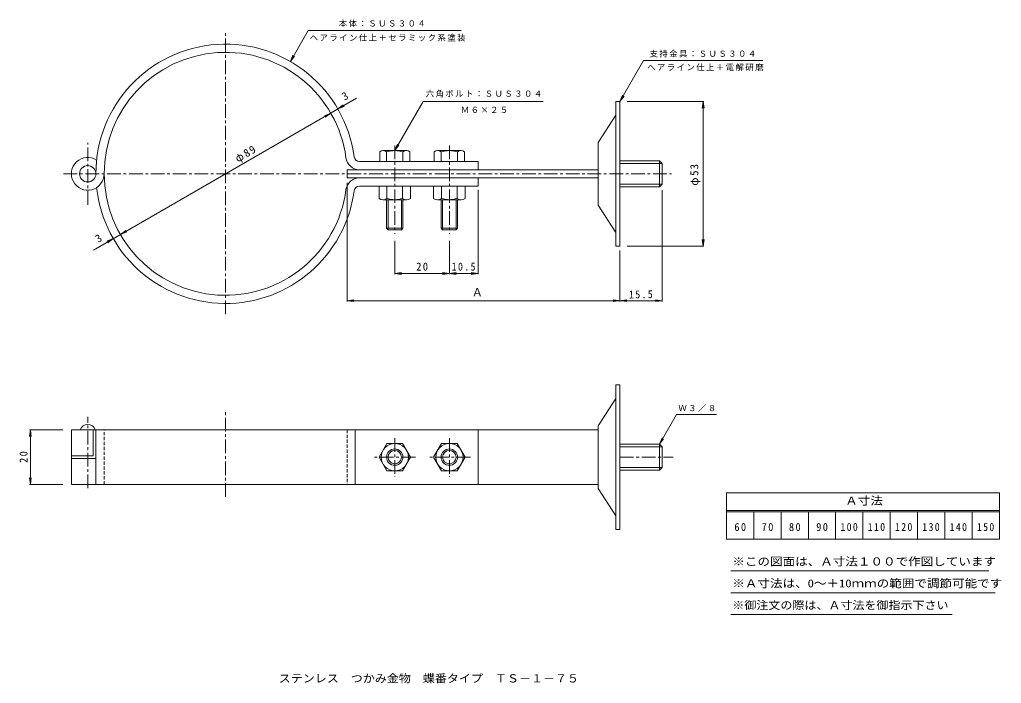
# Model space of a CAD drawing. Units: millimetres on the paper. Extents: x -176 to 184, y -136 to 107.
import ezdxf
from ezdxf.enums import TextEntityAlignment as Align

# ---------------------------------------------------------------- set-up
doc = ezdxf.new("R2010")
doc.units = ezdxf.units.MM
doc.linetypes.add('CHAIN1', pattern=[8, 5, -1, 1, -1])
doc.linetypes.add('DASHED1', pattern=[1.8, 1.2, -0.6])
for name, color, linetype, lineweight in [('0-0', 3, 'Continuous', 9), ('0-1', 2, 'Continuous', 9), ('0-2', 4, 'Continuous', 9), ('0-4', 7, 'Continuous', 9), ('0-E', 7, 'Continuous', 9), ('0-F', 7, 'Continuous', 9)]:
    doc.layers.add(name, color=color, linetype=linetype, lineweight=lineweight)
doc.layers.add('F-5', color=2, linetype='Continuous')
doc.styles.add('ＭＳ ゴシック', font='')
doc.styles.get('ＭＳ ゴシック').set_extended_font_data('MS Gothic')

msp = doc.modelspace()

# ---------------------------------------------------------------- linework, layer by layer
at = {"layer": '0-0', "linetype": 'CHAIN1'}
for p, q in [((-100.541, -0.509), (-100.541, 102.851)), ((-151.041, 39.646), (-151.041, 62.27)), ((-159.906, 50.959), (62.868, 50.959)), ((-151.041, -64.219), (-151.041, -38.091)), ((-100.541, -67.41), (-100.541, -35.974))]:
    msp.add_line(p, q, dxfattribs=at)
at = {"layer": '0-0'}
for p, q in [((-51.469, 55.459), (-8.041, 55.459)), ((-8.041, 52.459), (-8.041, 55.459)), ((-8.041, 46.459), (-8.041, 49.459)), ((-51.469, 46.459), (-8.041, 46.459)), ((-157.041, -62.824), (-157.041, -42.824)), ((-149.041, -52.324), (-149.041, -42.824)), ((-148.041, -62.824), (-148.041, -42.824)), ((-53.041, -62.824), (-53.041, -42.824)), ((-157.041, -52.324), (-149.041, -52.324)), ((-157.041, -53.324), (-148.041, -53.324)), ((-157.041, -62.824), (-8.041, -62.824))]:
    msp.add_line(p, q, dxfattribs=at)
at = {"layer": '0-0', "linetype": 'DASHED1'}
for p, q in [((-145.041, -62.824), (-145.041, -42.824)), ((-56.041, -42.824), (-56.041, -62.824))]:
    msp.add_line(p, q, dxfattribs=at)
at = {"layer": '0-0'}
msp.add_lwpolyline([(-157.041, -42.824), (-8.041, -42.824), (-8.041, -62.824)], dxfattribs=at)
msp.add_circle((-151.041, 50.959), 3, dxfattribs=at)
for centre, radius, start, end in [((-100.541, 50.959), 47.5, 7.54549, 180), ((-100.541, 50.959), 44.5, 7.54547, 352.45454), ((-151.041, 50.959), 6, 57.00577, 0), ((-51.469, 57.459), 5, 187.54555, 270), ((-51.469, 57.459), 2, 187.54529, 270), ((-51.469, 44.459), 5, 90, 172.45445), ((-100.541, 50.959), 47.5, 186.08156, 352.45453), ((-51.469, 44.459), 2, 90, 172.45471), ((-151.041, -43.715), 2.891, 17.94525, 162.05473)]:
    msp.add_arc(centre, radius, start, end, dxfattribs=at)
at = {"layer": '0-1'}
for p, q in [((42.459, 77.459), (42.459, 24.459)), ((35.959, 62.404), (42.459, 72.404)), ((35.959, 62.404), (35.959, 39.515)), ((43.959, 55.722), (58.459, 55.722)), ((43.959, 54.722), (59.459, 54.722)), ((58.459, 55.722), (58.459, 46.197)), ((58.459, 55.722), (59.459, 54.722)), ((59.459, 54.722), (59.459, 47.197)), ((-56.041, 49.459), (35.959, 49.459)), ((43.959, 47.197), (59.459, 47.197)), ((59.459, 47.197), (58.459, 46.197)), ((43.959, 46.197), (58.459, 46.197)), ((35.959, 39.515), (42.459, 29.515)), ((42.459, 24.459), (43.959, 24.459)), ((42.459, -26.324), (43.959, -26.324)), ((42.459, -26.324), (42.459, -79.324)), ((43.959, -26.324), (43.959, -79.324)), ((35.959, -41.38), (42.459, -31.38)), ((-8.041, -42.824), (35.959, -42.824)), ((35.959, -41.38), (35.959, -64.269)), ((43.959, -48.062), (58.459, -48.062)), ((43.959, -49.062), (59.459, -49.062)), ((58.459, -48.062), (58.459, -57.587)), ((58.459, -48.062), (59.459, -49.062)), ((59.459, -49.062), (59.459, -56.587)), ((43.959, -56.587), (59.459, -56.587)), ((59.459, -56.587), (58.459, -57.587)), ((43.959, -57.587), (58.459, -57.587)), ((-8.041, -62.824), (35.959, -62.824)), ((35.959, -64.269), (42.459, -74.269)), ((42.459, -79.324), (43.959, -79.324))]:
    msp.add_line(p, q, dxfattribs=at)
at = {"layer": '0-1', "linetype": 'CHAIN1'}
msp.add_line((43.959, -52.824), (63.42, -52.824), dxfattribs=at)
at = {"layer": '0-1'}
for points in [[(42.459, 77.459), (43.959, 77.459), (43.959, 24.459)], [(-56.041, 49.459), (-56.041, 52.459), (35.959, 52.459)]]:
    msp.add_lwpolyline(points, dxfattribs=at)
at = {"layer": '0-2', "linetype": 'CHAIN1'}
for p, q in [((-38.541, 61.266), (-38.541, 28.95)), ((-18.541, 61.266), (-18.541, 28.95)), ((-38.541, -45.885), (-38.541, -60.1)), ((-18.541, -45.885), (-18.541, -60.1)), ((-31.002, -52.824), (-46.571, -52.824)), ((-10.74, -52.824), (-25.926, -52.824))]:
    msp.add_line(p, q, dxfattribs=at)
at = {"layer": '0-2'}
for p, q in [((-44.066, 58.979), (-44.066, 55.459)), ((-34.278, 59.459), (-42.803, 59.459)), ((-41.541, 58.979), (-41.541, 55.459)), ((-35.541, 58.979), (-35.541, 55.459)), ((-33.016, 58.979), (-33.016, 55.459)), ((-24.066, 58.979), (-24.066, 55.459)), ((-14.278, 59.459), (-22.803, 59.459)), ((-21.541, 58.979), (-21.541, 55.459)), ((-15.541, 58.979), (-15.541, 55.459)), ((-13.016, 58.979), (-13.016, 55.459)), ((-44.291, 41.95), (-44.291, 46.459)), ((-41.404, 41.95), (-41.404, 46.459)), ((-35.677, 41.95), (-35.677, 46.459)), ((-32.791, 41.95), (-32.791, 46.459)), ((-24.291, 41.95), (-24.291, 46.459)), ((-21.404, 41.95), (-21.404, 46.459)), ((-15.677, 41.95), (-15.677, 46.459)), ((-12.791, 41.95), (-12.791, 46.459)), ((-34.234, 41.459), (-42.847, 41.459)), ((-41.541, 41.459), (-41.541, 31.001)), ((-40.999, 41.459), (-40.999, 30.459)), ((-36.082, 41.459), (-36.082, 30.459)), ((-35.541, 41.459), (-35.541, 31.001)), ((-14.234, 41.459), (-22.847, 41.459)), ((-21.541, 41.459), (-21.541, 31.001)), ((-20.999, 41.459), (-20.999, 30.459)), ((-16.082, 41.459), (-16.082, 30.459)), ((-15.541, 41.459), (-15.541, 31.001)), ((-44.291, -52.824), (-41.404, -47.824)), ((-41.404, -47.824), (-35.677, -47.824)), ((-32.791, -52.824), (-35.677, -47.824)), ((-24.291, -52.824), (-21.404, -47.824)), ((-21.404, -47.824), (-15.677, -47.824)), ((-12.791, -52.824), (-15.677, -47.824)), ((-32.791, -52.824), (-35.677, -57.824)), ((-12.791, -52.824), (-15.677, -57.824))]:
    msp.add_line(p, q, dxfattribs=at)
for points in [[(-36.082, 30.459), (-35.541, 31.001), (-41.541, 31.001), (-40.999, 30.459)], [(-16.082, 30.459), (-15.541, 31.001), (-21.541, 31.001), (-20.999, 30.459)]]:
    msp.add_lwpolyline(points, close=True, dxfattribs=at)
for points in [[(-44.291, -52.824), (-41.404, -57.824), (-35.677, -57.824)], [(-24.291, -52.824), (-21.404, -57.824), (-15.677, -57.824)]]:
    msp.add_lwpolyline(points, dxfattribs=at)
for centre, radius in [((-38.517, -52.824), 5), ((-38.541, -52.824), 3), ((-18.517, -52.824), 5), ((-18.541, -52.824), 3), ((-38.541, -52.824), 2.458), ((-18.541, -52.824), 2.458)]:
    msp.add_circle(centre, radius, dxfattribs=at)
for centre, radius, start, end in [((-42.803, 57.559), 1.9, 48.35789, 131.64212), ((-38.541, 49.846), 9.613, 71.81625, 108.18375), ((-34.278, 57.559), 1.9, 48.35788, 131.64211), ((-22.803, 57.559), 1.9, 48.35789, 131.64212), ((-18.541, 49.846), 9.613, 71.81625, 108.18375), ((-14.278, 57.559), 1.9, 48.35788, 131.64211), ((-42.847, 43.827), 2.368, 232.44278, 307.55722), ((-38.541, 50.057), 8.598, 250.548, 289.452), ((-34.234, 43.827), 2.368, 232.44278, 307.55722), ((-22.847, 43.827), 2.368, 232.44278, 307.55722), ((-18.541, 50.057), 8.598, 250.548, 289.452), ((-14.234, 43.827), 2.368, 232.44278, 307.55722)]:
    msp.add_arc(centre, radius, start, end, dxfattribs=at)
at = {"layer": '0-4'}
for p, q in [((83.009, -65.919), (83.009, -82.919)), ((83.009, -65.919), (183.009, -65.919)), ((183.009, -65.919), (183.009, -82.919)), ((83.009, -72.419), (183.009, -72.419)), ((83.009, -72.919), (183.009, -72.919)), ((93.009, -72.919), (93.009, -82.919)), ((103.009, -72.919), (103.009, -82.919)), ((113.009, -72.919), (113.009, -82.919)), ((123.009, -72.919), (123.009, -82.919)), ((133.009, -72.919), (133.009, -82.919)), ((143.009, -72.919), (143.009, -82.919)), ((153.009, -72.919), (153.009, -82.919)), ((163.009, -72.919), (163.009, -82.919)), ((173.009, -72.919), (173.009, -82.919)), ((83.009, -82.919), (183.009, -82.919)), ((84.617, -94.494), (179.151, -94.494)), ((84.617, -102.494), (181.401, -102.494)), ((84.617, -110.494), (165.651, -110.494))]:
    msp.add_line(p, q, dxfattribs=at)
at = {"layer": '0-E'}
for p, q in [((-76.791, 92.096), (-75.834, 94.405)), ((-76.791, 92.096), (-75.269, 94.079)), ((43.959, 77.459), (44.916, 79.769)), ((43.959, 77.459), (45.481, 79.443)), ((-38.541, 59.459), (-28.148, 77.459)), ((15.853, 77.459), (-28.148, 77.459)), ((-38.541, 59.459), (-37.584, 61.769)), ((-38.541, 59.459), (-37.019, 61.443))]:
    msp.add_line(p, q, dxfattribs=at)
for points in [[(-76.791, 92.096), (-70.23, 103.459), (-14.215, 103.459)], [(43.959, 77.459), (52.62, 92.459), (96.287, 92.459)]]:
    msp.add_lwpolyline(points, dxfattribs=at)
at = {"layer": '0-F'}
for p, q in [((-148.907, 23.035), (-52.62, 78.626)), ((-59.404, 74.709), (-57.421, 76.231)), ((-59.404, 74.709), (-57.095, 75.666)), ((46.662, 77.459), (74.759, 77.459)), ((74.459, 77.459), (74.133, 74.981)), ((74.459, 24.459), (74.459, 77.459)), ((74.459, 77.459), (74.786, 74.981)), ((-62.002, 73.209), (-64.312, 72.253)), ((-62.002, 73.209), (-63.986, 71.688)), ((-56.041, 47.619), (-56.041, 4.159)), ((-8.041, 45.13), (-8.041, 14.159)), ((59.459, 44.931), (59.459, 4.159)), ((-139.079, 28.709), (-137.095, 30.231)), ((-139.079, 28.709), (-136.769, 29.666)), ((-141.677, 27.209), (-143.986, 26.253)), ((-141.677, 27.209), (-143.66, 25.688)), ((-38.541, 26.409), (-38.541, 14.159)), ((-18.541, 26.409), (-18.541, 14.159)), ((74.459, 24.459), (74.133, 26.938)), ((74.459, 24.459), (74.786, 26.938)), ((43.959, 22.922), (43.959, 4.159)), ((46.662, 24.459), (74.759, 24.459)), ((-38.541, 14.459), (-36.062, 14.786)), ((-38.541, 14.459), (-8.041, 14.459)), ((-38.541, 14.459), (-36.062, 14.133)), ((-16.062, 14.133), (-21.019, 14.786)), ((-16.062, 14.786), (-21.019, 14.133)), ((-8.041, 14.459), (-10.519, 14.786)), ((-8.041, 14.459), (-10.519, 14.133)), ((-56.041, 4.459), (-53.562, 4.786)), ((-56.041, 4.459), (59.459, 4.459)), ((-56.041, 4.459), (-53.562, 4.133)), ((46.438, 4.133), (41.481, 4.786)), ((46.438, 4.786), (41.481, 4.133)), ((59.459, 4.459), (56.981, 4.786)), ((59.459, 4.459), (56.981, 4.133)), ((-172.041, -42.824), (-172.367, -45.303)), ((-160.184, -42.824), (-172.341, -42.824)), ((-172.041, -62.824), (-172.041, -42.824)), ((-172.041, -42.824), (-171.714, -45.303)), ((58.459, -48.074), (59.416, -45.765)), ((58.459, -48.074), (59.981, -46.091)), ((-172.041, -62.824), (-172.367, -60.346)), ((-172.041, -62.824), (-171.714, -60.346)), ((-160.184, -62.824), (-172.341, -62.824))]:
    msp.add_line(p, q, dxfattribs=at)
msp.add_lwpolyline([(58.459, -48.074), (64.738, -37.199), (79.326, -37.199)], dxfattribs=at)

# ---------------------------------------------------------------- texts
at = {"layer": '0-4', "color": 2, "style": 'ＭＳ ゴシック'}
for s, width, p in [('Ａ寸法', 1.15, (126.509, -71.169)), ('※この図面は、Ａ寸法１００で作図しています', 1.15, (85.151, -93.427)), ('※Ａ寸法は、0～＋10ｍｍの範囲で調節可能です', 1.15, (85.151, -101.427)), ('※御注文の際は、Ａ寸法を御指示下さい', 1.1, (85.151, -109.427))]:
    msp.add_text(s, height=2.933, dxfattribs=dict(at, width=width)).set_placement(p, align=Align.BOTTOM_LEFT)
at = {"layer": '0-4', "color": 2, "char_height": 2.933, "attachment_point": 7, "style": 'ＭＳ ゴシック'}
for s, insert in [('\\T1.27;\\W0.95;60', (85.884, -79.919)), ('\\T1.27;\\W0.95;70', (95.884, -79.919)), ('\\T1.27;\\W0.95;80', (105.884, -79.919)), ('\\T1.27;\\W0.95;90', (115.884, -79.919)), ('\\T1.27;\\W0.9;100', (124.759, -79.919)), ('\\T1.27;\\W0.9;110', (134.759, -79.919)), ('\\T1.27;\\W0.9;120', (144.759, -79.919)), ('\\T1.27;\\W0.9;130', (154.759, -79.919)), ('\\T1.27;\\W0.9;140', (164.759, -79.919)), ('\\T1.27;\\W0.9;150', (174.759, -79.919))]:
    msp.add_mtext(s, dxfattribs=dict(at, insert=insert))
at = {"layer": '0-E', "char_height": 2.199, "attachment_point": 7, "style": 'ＭＳ ゴシック'}
for s, insert in [('\\T1.17;本体：ＳＵＳ３０４', (-59.053, 104.673)), ('\\T1.17;ヘアライン仕上＋セラミック系塗装', (-69.715, 99.438)), ('\\T1.17;支持金具：ＳＵＳ３０４', (54.813, 93.579)), ('\\T1.17;ヘアライン仕上＋電解研磨', (53.911, 88.62)), ('\\T1.17;六角ボルト：ＳＵＳ３０４', (-27.199, 78.932)), ('\\T1.17;Ｍ６×２５', (-14.333, 73.222))]:
    msp.add_mtext(s, dxfattribs=dict(at, insert=insert))
at = {"layer": '0-F', "color": 2, "style": 'ＭＳ ゴシック'}
for p in [(-56.504, 76.961), (-146.788, 24.836)]:
    msp.add_text('3', height=2.933, rotation=30, dxfattribs=at).set_placement(p, align=Align.BOTTOM_LEFT)
msp.add_text('Ａ', height=2.933, dxfattribs=at).set_placement((-10.291, 5.225), align=Align.BOTTOM_LEFT)
at = {"layer": '0-F', "color": 2, "char_height": 2.933, "attachment_point": 7, "style": 'ＭＳ ゴシック'}
for s, insert, rotation in [('\\T1.19;φ89', (-95.649, 54.361), 30), ('\\T1.19;φ53', (73.459, 46.584), 90), ('\\T1.28;\\W0.9;15.5', (47.316, 5.225), 1.109), ('\\T1.27;\\W0.95;20', (-173.041, -54.949), 90)]:
    msp.add_mtext(s, dxfattribs=dict(at, insert=insert, rotation=rotation))
for s, insert in [('\\T1.27;\\W0.95;20', (-30.666, 15.459)), ('\\T1.28;\\W0.9;10.5', (-17.666, 15.459))]:
    msp.add_mtext(s, dxfattribs=dict(at, insert=insert))
at = {"layer": '0-F', "insert": (65.369, -36.23), "char_height": 2.199, "attachment_point": 7, "style": 'ＭＳ ゴシック'}
msp.add_mtext('\\T1.17;Ｗ３／８', dxfattribs=at)
at = {"layer": 'F-5', "style": 'ＭＳ ゴシック', "width": 1.1}
msp.add_text('ステンレス\u3000つかみ金物\u3000蝶番タイプ\u3000ＴＳ－１－７５', height=2.933, dxfattribs=at).set_placement((-81.048, -136.247), align=Align.BOTTOM_LEFT)

doc.saveas('drawing.dxf')
